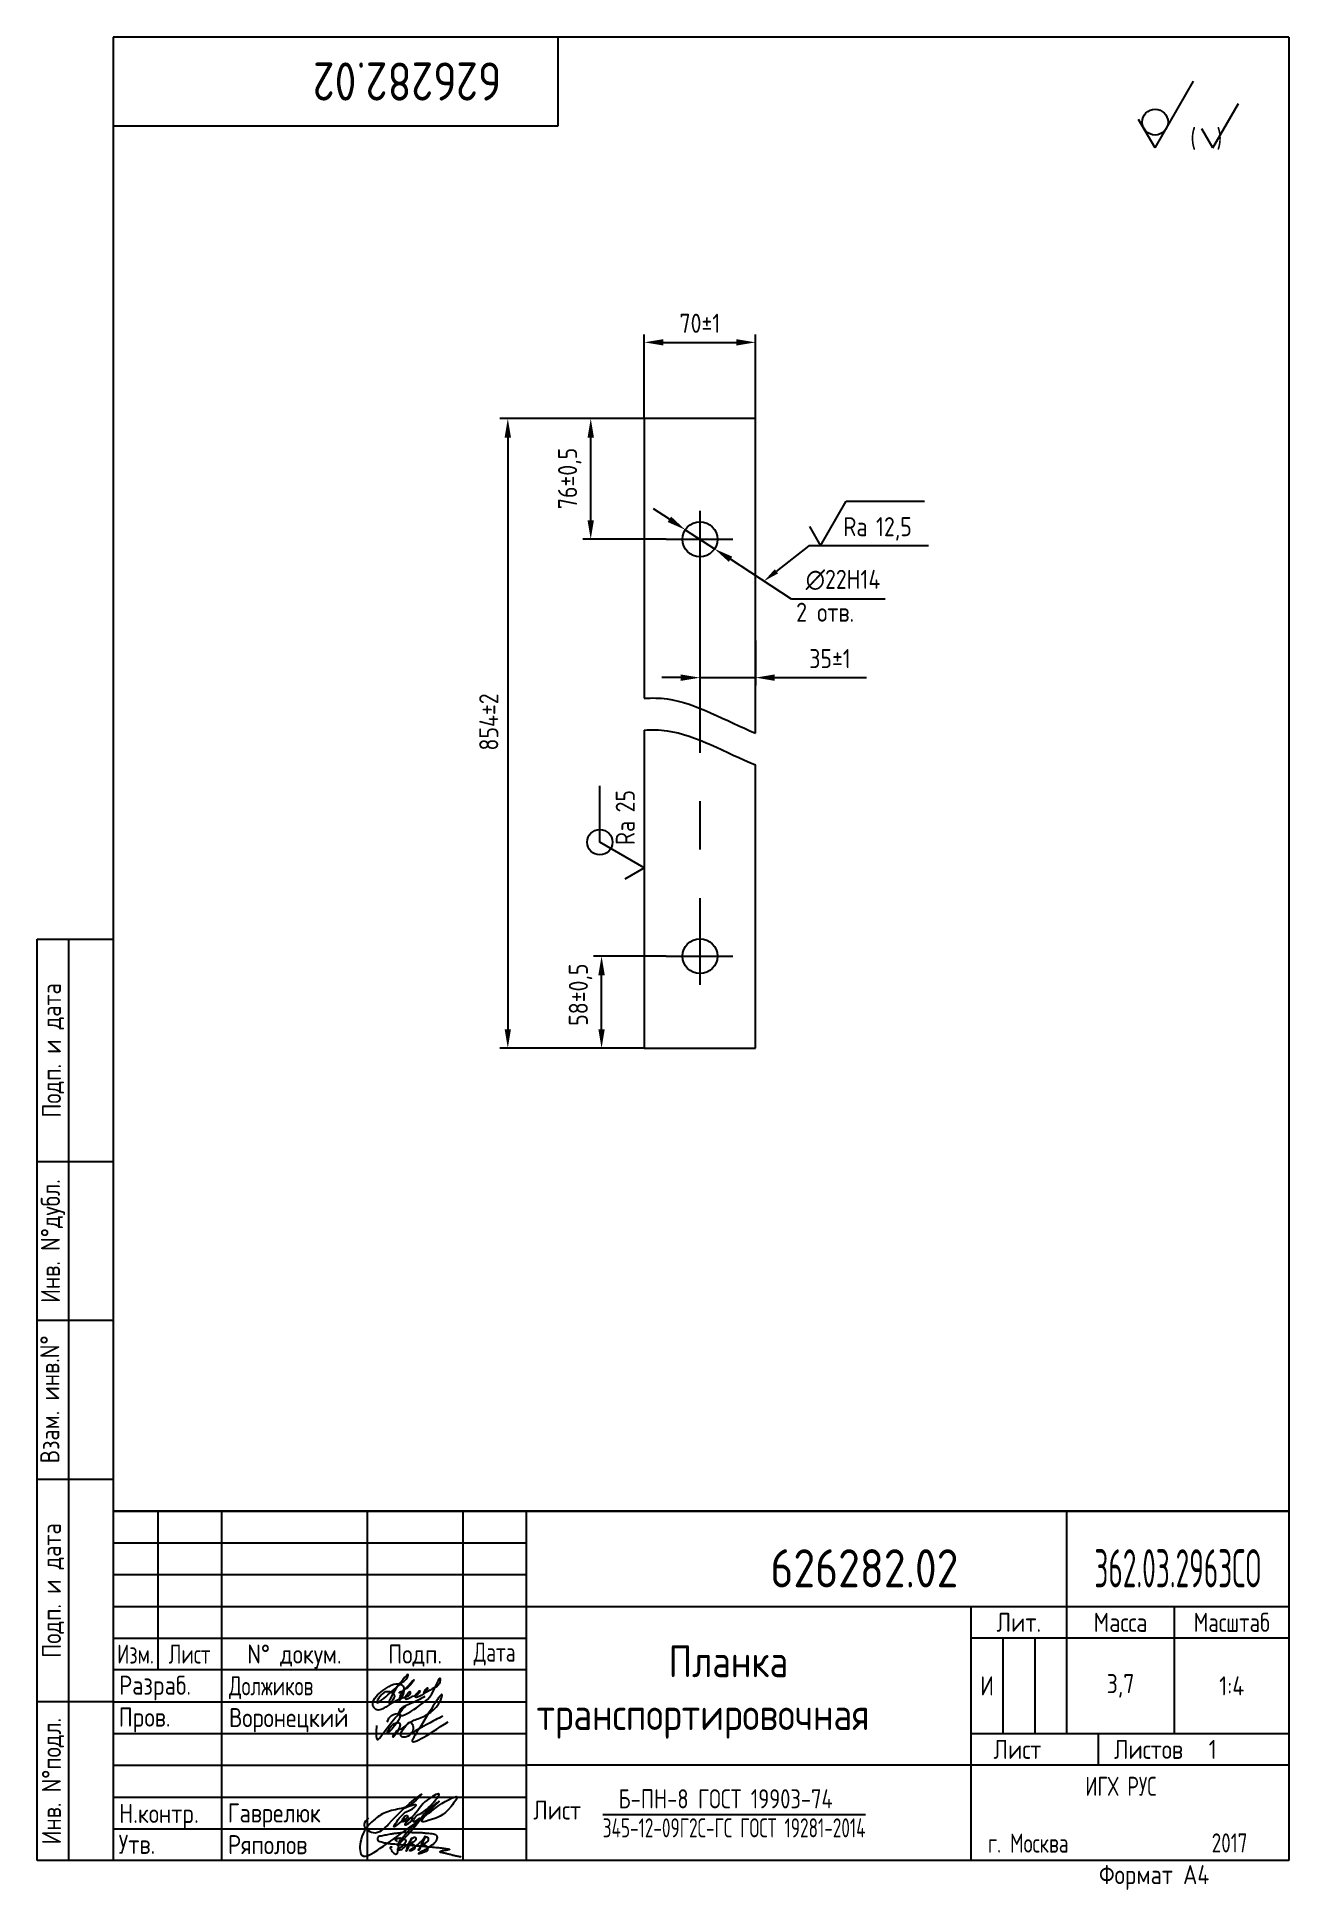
# Paper-space layout 'A3_protect' of a CAD drawing. Header units: millimetres. Extents: x 447 to 644, y 0 to 291.
# The model-space entities are those that its viewports show. They can reach past a viewport. Long polylines and large blocks are cut down to what shows.
import ezdxf
from ezdxf.enums import TextEntityAlignment as Align

# ---------------------------------------------------------------- set-up
doc = ezdxf.new("R2010")
doc.units = ezdxf.units.MM
doc.header["$LTSCALE"] = 0.3
doc.linetypes.add('CENTER', pattern=[50.8, 31.75, -6.35, 6.35, -6.35])
for name, color, linetype in [('Bord', 1, 'Continuous'), ('Cen', 5, 'CENTER'), ('Cont', 6, 'Continuous'), ('Dim', 7, 'Continuous'), ('Text', 3, 'Continuous'), ('Textb', 6, 'Continuous'), ('Vporti', 7, 'Continuous')]:
    doc.layers.add(name, color=color, linetype=linetype)
doc.layers.get('Vporti').freeze()
doc.styles.add('Style1', font='romans.shx', dxfattribs={"width": 0.8})
doc.dimstyles.new('Lin_5$0', dxfattribs={"dimscale": 5, "dimtxt": 3, "dimasz": 3, "dimexe": 1.25, "dimexo": 0, "dimgap": 1.5, "dimtad": 1, "dimtoh": 1, "dimtxsty": 'Style1', "dimcen": 2.5, "dimclrt": 3, "dimadec": 0, "dimazin": 0, "dimtfac": 1, "dimtmove": 0, "dimatfit": 3, "dimldrblk": 'DOT', "dimfxl": 1, "dimarcsym": 0})
doc.dimstyles.new('Lin_5$3', dxfattribs={"dimscale": 5, "dimtxt": 3, "dimasz": 3, "dimexe": 1.25, "dimexo": 0, "dimgap": 1.5, "dimtad": 1, "dimtoh": 1, "dimtxsty": 'Style1', "dimcen": 2.5, "dimclrt": 3, "dimadec": 0, "dimazin": 0, "dimtfac": 1, "dimtmove": 0, "dimatfit": 3, "dimldrblk": 'DOT', "dimfxl": 1, "dimarcsym": 0})

# ---------------------------------------------------------------- blocks, each defined once
blk = doc.blocks.new('A4')
at = {"layer": 'Bord'}
for p, q in [((20, 55), (85, 55)), ((20, 50), (85, 50)), ((20, 45), (85, 45)), ((160, 40), (160, 25)), ((165, 40), (165, 25)), ((20, 30), (85, 30)), ((20, 25), (85, 25)), ((20, 20), (85, 20)), ((20, 15), (85, 15)), ((20, 10), (85, 10))]:
    blk.add_line(p, q, dxfattribs=at)
at = {"layer": 'Cont'}
for p, q in [((205, 292), (20, 292)), ((20, 292), (20, 5)), ((90, 278), (90, 292)), ((205, 292), (205, 5)), ((20, 278), (90, 278)), ((8, 5), (8, 150)), ((8, 150), (20, 150)), ((13, 5), (13, 150)), ((8, 115), (20, 115)), ((20, 90), (8, 90)), ((20, 65), (8, 65)), ((205, 60), (20, 60)), ((20, 60), (205, 60)), ((27, 60), (27, 35)), ((37, 60), (37, 5)), ((60, 5), (60, 60)), ((75, 60), (75, 5)), ((85, 5), (85, 60)), ((170, 60), (170, 25)), ((85, 45), (205, 45)), ((155, 5), (155, 45)), ((187, 25), (187, 45)), ((20, 40), (85, 40)), ((205, 40), (155, 40)), ((85, 35), (20, 35)), ((20, 30), (8, 30)), ((155, 25), (205, 25)), ((175, 25), (175, 20)), ((205, 20), (85, 20)), ((20, 5), (8, 5)), ((205, 5), (20, 5))]:
    blk.add_line(p, q, dxfattribs=at)
at = {"layer": 'Text', "style": 'Style1', "width": 0.8}
for s, p in [('Подп. и дата', (10.5, 132.5)), ('Инв. N%%dдубл.', (10.5, 102.5)), ('Взам. инв.N%%d ', (10, 78.38)), ('Подп. и дата', (10.5, 47.5)), ('Инв. N%%dподл.', (10.5, 17.5))]:
    blk.add_text(s, height=3, rotation=90, dxfattribs=at).set_placement(p, align=Align.MIDDLE)
at = {"layer": 'Text', "style": 'Style1'}
for s, width, p in [('Лит.', 0.8, (162.5, 42.5)), ('Масса', 0.8, (178.5, 42.5)), ('Масштаб', 0.75, (196, 42.5)), ('Изм.', 0.7, (23.5, 37.5)), ('Лист', 0.7, (32, 37.5)), ('N%%d докум.', 0.8, (48.5, 37.5)), ('Подп.', 0.8, (67.5, 37.5)), ('Лист', 0.8, (162.27, 22.5)), ('Листов', 0.8, (182.9, 22.5))]:
    blk.add_text(s, height=3, dxfattribs=dict(at, width=width)).set_placement(p, align=Align.MIDDLE_CENTER)
at = {"layer": 'Text', "style": 'Style1', "width": 0.7}
for s, p in [('Дата', (80, 37.5)), ('ИГХ РУС', (178.57, 16.69))]:
    blk.add_text(s, height=3, dxfattribs=at).set_placement(p, align=Align.MIDDLE)
at = {"layer": 'Text', "style": 'Style1'}
for s, width, p in [('Разpаб.', 0.8, (20.92, 31.1)), ('Пpов.', 0.8, (20.84, 26.08)), ('Н.контp.', 0.8, (20.92, 10.92)), ('Утв.', 0.8, (20.84, 6.06)), ('г. Москва', 0.7, (157.64, 6.25)), ('Фоpмат А4', 0.8, (175.11, 1.29))]:
    blk.add_text(s, height=3, dxfattribs=dict(at, width=width)).set_placement(p)
for tag, p, width in [('ФИО', (39, 31), 0.8), ('ФИО', (39, 26), 0.8), ('ГОСТ_СОРТАМЕНТА', (98.19, 14), 0.8), ('ФИО', (39, 11), 0.8), ('ФИО', (39, 6), 0.8), ('2017', (192.85, 6.29), 0.7)]:
    blk.add_attdef(tag, p, '', height=3, dxfattribs=dict(at, width=width))
at = {"layer": 'Text', "style": 'Style1', "width": 0.8}
for tag, p in [('И', (157.49, 32.5)), ('700', (178.5, 32.5)), ('1:20', (196, 32.5))]:
    blk.add_attdef(tag, text='', height=3, dxfattribs=at).set_placement(p, align=Align.MIDDLE)
blk.add_attdef('Сборочный_чертеж', text='', height=3, dxfattribs=at).set_placement((120, 21.3), align=Align.CENTER)
for tag, p in [('1', (171.12, 22.5)), ('2', (193, 22.5))]:
    blk.add_attdef(tag, text='', height=3, dxfattribs=at).set_placement(p, align=Align.MIDDLE_CENTER)
blk.add_attdef('ЛИСТ', text='', height=3, dxfattribs=at).set_placement((85.99, 12.5), align=Align.MIDDLE_LEFT)
at = {"layer": 'Text', "style": 'Style1', "width": 0.7}
blk.add_attdef('%%OГОСТ_ТЕХ._ТРЕБОВАНИЙ', text='', height=3, dxfattribs=at).set_placement((98.19, 8), align=Align.BOTTOM_LEFT)
at = {"layer": 'Textb', "style": 'Style1', "width": 0.8}
blk.add_attdef('1234567', (81, 290), '', height=6, rotation=180, dxfattribs=at)
blk.add_attdef('1234567', (123.4, 48), '', height=6, dxfattribs=at)
for tag, height, p in [('123ХЯ', 6, (183.62, 48)), ('НАИМЕНОВАНИЕ', 5, (120, 30))]:
    blk.add_attdef(tag, text='', height=height, dxfattribs=at).set_placement(p, align=Align.CENTER)
blk = doc.blocks.new('sherISO_12')
at = {"layer": 'Cont'}
for q in [(-15, -6.96), (-23.66, -12.96)]:
    blk.add_line((-21.06, -17.46), q, dxfattribs=at)
blk.add_circle((-21.06, -13.39), 2.03, dxfattribs=at)
at = {"layer": 'Text'}
for q in [(-7.92, -10.46), (-13.69, -14.46)]:
    blk.add_line((-11.96, -17.46), q, dxfattribs=at)
at = {"layer": 'Text', "style": 'Style1', "width": 0.8}
blk.add_text('(  )', height=3, dxfattribs=at).set_placement((-15.53, -17.46))
blk = doc.blocks.new('*D50')
at = {"layer": 'Defpoints', "color": 0, "transparency": 16777216}
for p in [(4920.5, 2789.2), (4834.6, 2392.8), (4920.5, 2392.8)]:
    blk.add_point(p, dxfattribs=at)
at = {"layer": 'Dim', "color": 0, "linetype": 'ByBlock', "lineweight": -2, "transparency": 16777216}
for p, q in [((4920.5, 2789.2), (4829.6, 2789.2)), ((4834.6, 2777.2), (4834.6, 2404.8)), ((4920.5, 2392.8), (4829.6, 2392.8))]:
    blk.add_line(p, q, dxfattribs=at)
at = {"layer": 'Dim', "color": 0, "transparency": 16777216}
for points in [[(4832.6, 2777.2), (4836.6, 2777.2), (4834.6, 2789.2)], [(4832.6, 2404.8), (4836.6, 2404.8), (4834.6, 2392.8)]]:
    blk.add_solid(points, dxfattribs=at)
at = {"layer": 'Dim', "color": 3, "transparency": 16777216, "insert": (4822.6, 2598.2), "char_height": 12, "attachment_point": 5, "rotation": 90, "style": 'Style1'}
blk.add_mtext('854±2', dxfattribs=at)
blk = doc.blocks.new('_Dot')
at = {"color": 0, "linetype": 'ByBlock', "lineweight": -2}
blk.add_line((-0.5, 0), (-1, 0), dxfattribs=at)
at = {"color": 0, "linetype": 'ByBlock', "const_width": 0.5}
blk.add_lwpolyline([(-0.25, 0, 1), (0.25, 0, 1)], format="xyb", close=True, dxfattribs=at)
blk = doc.blocks.new('*D51')
at = {"layer": 'Defpoints', "color": 0, "transparency": 16777216}
for p in [(4990.5, 2837.2), (4920.5, 2789.2), (4990.5, 2789.2)]:
    blk.add_point(p, dxfattribs=at)
at = {"layer": 'Dim', "color": 0, "linetype": 'ByBlock', "lineweight": -2, "transparency": 16777216}
for p, q in [((4920.5, 2789.2), (4920.5, 2842.2)), ((4932.5, 2837.2), (4978.5, 2837.2)), ((4990.5, 2789.2), (4990.5, 2842.2))]:
    blk.add_line(p, q, dxfattribs=at)
at = {"layer": 'Dim', "color": 0, "transparency": 16777216}
for points in [[(4932.5, 2839.2), (4932.5, 2835.2), (4920.5, 2837.2)], [(4978.5, 2839.2), (4978.5, 2835.2), (4990.5, 2837.2)]]:
    blk.add_solid(points, dxfattribs=at)
at = {"layer": 'Dim', "color": 3, "transparency": 16777216, "insert": (4955.5, 2849.2), "char_height": 12, "attachment_point": 5, "style": 'Style1'}
blk.add_mtext('70±1', dxfattribs=at)
blk = doc.blocks.new('*D52')
at = {"layer": 'Defpoints', "color": 0, "transparency": 16777216}
for p in [(4955.5, 2649.5), (4990.5, 2649.5), (4990.5, 2626.1)]:
    blk.add_point(p, dxfattribs=at)
at = {"layer": 'Dim', "color": 0, "linetype": 'ByBlock', "lineweight": -2, "transparency": 16777216}
for p, q in [((4955.5, 2649.5), (4955.5, 2621.1)), ((4990.5, 2649.5), (4990.5, 2621.1)), ((4943.5, 2626.1), (4931.5, 2626.1)), ((4955.5, 2626.1), (4990.5, 2626.1)), ((5002.5, 2626.1), (5060.4, 2626.1))]:
    blk.add_line(p, q, dxfattribs=at)
at = {"layer": 'Dim', "color": 0, "transparency": 16777216}
for points in [[(4943.5, 2628.1), (4943.5, 2624.1), (4955.5, 2626.1)], [(5002.5, 2628.1), (5002.5, 2624.1), (4990.5, 2626.1)]]:
    blk.add_solid(points, dxfattribs=at)
at = {"layer": 'Dim', "color": 3, "transparency": 16777216, "insert": (5037.4, 2638.1), "char_height": 12, "attachment_point": 5, "style": 'Style1'}
blk.add_mtext('35±1', dxfattribs=at)
blk = doc.blocks.new('*D53')
at = {"layer": 'Defpoints', "color": 0, "transparency": 16777216}
for p in [(4946.3, 2719.2), (4964.7, 2707.2)]:
    blk.add_point(p, dxfattribs=at)
at = {"layer": 'Dim', "color": 0, "linetype": 'ByBlock', "lineweight": -2, "transparency": 16777216}
for p, q in [((4936.3, 2725.8), (4926.2, 2732.4)), ((4946.3, 2719.2), (4964.7, 2707.2)), ((5013.1, 2675.6), (4974.8, 2700.6)), ((5072.1, 2675.6), (5013.1, 2675.6))]:
    blk.add_line(p, q, dxfattribs=at)
at = {"layer": 'Dim', "color": 0, "transparency": 16777216}
for points in [[(4937.4, 2727.5), (4935.2, 2724.1), (4946.3, 2719.2)], [(4975.9, 2702.3), (4973.7, 2699), (4964.7, 2707.2)]]:
    blk.add_solid(points, dxfattribs=at)
at = {"layer": 'Dim', "color": 3, "transparency": 16777216, "insert": (5045.6, 2687.6), "char_height": 12, "attachment_point": 5, "style": 'Style1'}
blk.add_mtext('∅22H14', dxfattribs=at)
blk = doc.blocks.new('sherISO_01')
at = {"layer": 'Text'}
blk.add_line((4.04, 7), (16.36, 7), dxfattribs=at)
blk.add_lwpolyline([(-1.73, 3), (0, 0), (4.04, 7)], dxfattribs=at)
at = {"layer": 'Text', "style": 'Style1', "width": 0.8}
blk.add_text('Ra', height=3, dxfattribs=at).set_placement((3.58, 1.5))
blk.add_attdef('12,5', (8.73, 1.5), '', height=3, dxfattribs=at)
blk = doc.blocks.new('*S56')
at = {"layer": 'Dim'}
for p, q in [((5022.6, 2730.1), (5002.3, 2714)), ((5098, 2730.1), (5022.6, 2730.1))]:
    blk.add_line(p, q, dxfattribs=at)
at = {"layer": 'Dim', "linetype": 'Continuous'}
blk.add_trace([(5001.2, 2715.3), (5003.3, 2712.7), (4994.4, 2707.8)], dxfattribs=at)
blk = doc.blocks.new('*D54')
at = {"layer": 'Defpoints', "color": 0, "transparency": 16777216}
for p in [(4886.8, 2789.2), (4920.5, 2789.2), (4934.3, 2713.2)]:
    blk.add_point(p, dxfattribs=at)
at = {"layer": 'Dim', "color": 0, "linetype": 'ByBlock', "lineweight": -2, "transparency": 16777216}
for p, q in [((4920.5, 2789.2), (4881.8, 2789.2)), ((4886.8, 2725.2), (4886.8, 2777.2)), ((4934.3, 2713.2), (4881.8, 2713.2))]:
    blk.add_line(p, q, dxfattribs=at)
at = {"layer": 'Dim', "color": 0, "transparency": 16777216}
for points in [[(4884.8, 2777.2), (4888.8, 2777.2), (4886.8, 2789.2)], [(4884.8, 2725.2), (4888.8, 2725.2), (4886.8, 2713.2)]]:
    blk.add_solid(points, dxfattribs=at)
at = {"layer": 'Dim', "color": 3, "transparency": 16777216, "insert": (4873.6, 2751.5), "char_height": 12, "attachment_point": 5, "rotation": 90, "style": 'Style1'}
blk.add_mtext('76±0,5', dxfattribs=at)
blk = doc.blocks.new('*D55')
at = {"layer": 'Defpoints', "color": 0, "transparency": 16777216}
for p in [(4893.6, 2450.8), (4934.3, 2450.8), (4920.5, 2392.8)]:
    blk.add_point(p, dxfattribs=at)
at = {"layer": 'Dim', "color": 0, "linetype": 'ByBlock', "lineweight": -2, "transparency": 16777216}
for p, q in [((4934.3, 2450.8), (4888.6, 2450.8)), ((4893.6, 2404.8), (4893.6, 2438.8)), ((4920.5, 2392.8), (4888.6, 2392.8))]:
    blk.add_line(p, q, dxfattribs=at)
at = {"layer": 'Dim', "color": 0, "transparency": 16777216}
for points in [[(4891.6, 2438.8), (4895.6, 2438.8), (4893.6, 2450.8)], [(4891.6, 2404.8), (4895.6, 2404.8), (4893.6, 2392.8)]]:
    blk.add_solid(points, dxfattribs=at)
at = {"layer": 'Dim', "color": 3, "transparency": 16777216, "insert": (4880.4, 2426.5), "char_height": 12, "attachment_point": 5, "rotation": 90, "style": 'Style1'}
blk.add_mtext('58±0,5', dxfattribs=at)
blk = doc.blocks.new('A$C6CF913E7')
at = {"layer": 'Text'}
blk.add_circle((0, 0), 2, dxfattribs=at)
blk = doc.blocks.new('sherISO_07')
at = {"layer": 'Text'}
blk.add_line((4.04, 7), (12.93, 7), dxfattribs=at)
blk.add_lwpolyline([(-1.73, 3), (0, 0), (4.04, 7)], dxfattribs=at)
blk.add_blockref('A$C6CF913E7', (4.04, 7))
at = {"layer": 'Text', "style": 'Style1', "width": 0.8}
blk.add_text('Ra', height=3, dxfattribs=at).set_placement((3.58, 1.5))
blk.add_attdef('25', (8.73, 1.5), '', height=3, dxfattribs=at)

msp = doc.modelspace()

# ---------------------------------------------------------------- linework, layer by layer
at = {"layer": 'Bord'}
for points in [[(4920.53, 2613.11), (4925.325, 2613.471), (4948.793, 2612.955), (4971.666, 2598.885), (4990.53, 2591.182)], [(4920.53, 2593.084), (4925.325, 2593.446), (4948.793, 2592.929), (4971.666, 2578.859), (4990.53, 2571.156)]]:
    msp.add_open_spline(points, degree=3, knots=[75.38265053, 75.38265053, 75.38265053, 75.38265053, 90.65445958, 150.44580328, 150.44580328, 150.44580328, 150.44580328], dxfattribs=at)
at = {"layer": 'Cen'}
for p, q in [((4955.53, 2731.212), (4955.53, 2432.762)), ((4934.346, 2713.212), (4976.169, 2713.212)), ((4934.346, 2450.762), (4976.169, 2450.762))]:
    msp.add_line(p, q, dxfattribs=at)
at = {"layer": 'Cont'}
for p, q in [((4990.53, 2789.212), (4920.53, 2789.212)), ((4920.53, 2789.212), (4920.53, 2613.11)), ((4990.53, 2591.182), (4990.53, 2789.212)), ((4920.53, 2593.084), (4920.53, 2392.762)), ((4990.53, 2392.762), (4990.53, 2571.156)), ((4920.53, 2392.762), (4990.53, 2392.762))]:
    msp.add_line(p, q, dxfattribs=at)
for centre in [(4955.53, 2713.212), (4955.53, 2450.762)]:
    msp.add_circle(centre, 11, dxfattribs=at)

# ---------------------------------------------------------------- block references
at = {"xscale": 4, "yscale": 4, "zscale": 4, "rotation": 90.00000000000449}
msp.add_blockref('sherISO_07', (4920.53, 2506.344), dxfattribs=at).add_auto_attribs({'25': '25'})
at = {"layer": 'Cont', "xscale": 4, "yscale": 4, "zscale": 4}
msp.add_blockref('sherISO_01', (5031.434, 2709.167), dxfattribs=at).add_auto_attribs({'12,5': '12,5'})
at = {"layer": 'Dim'}
msp.add_blockref('*S56', (1.445, -20.944), dxfattribs=at)

# ---------------------------------------------------------------- texts
at = {"layer": 'Text', "style": 'Style1', "width": 0.8}
msp.add_text('2 отв.', height=12, dxfattribs=at).set_placement((5016.11, 2661.309))

# ---------------------------------------------------------------- dimensions: what is measured, and where the dimension line sits
at = {"layer": 'Dim'}
dim = msp.add_linear_dim(base=(4990.53, 2837.212), p1=(4920.53, 2789.212), p2=(4990.53, 2789.212), text='<>±1', dimstyle='Lin_5$0', override={"dimscale": 4, "dimpost": '', "dimarcsym": 1}, dxfattribs=at)
dim.commit()
dim.dimension.update_dxf_attribs({"geometry": '*D51', "text_midpoint": (4955.53, 2849.212)})
for base, p1, p2, text, picture, middle in [((4834.632, 2392.762), (4920.53, 2789.212), (4920.53, 2392.762), '854±2', '*D50', (4834.632, 2598.245)), ((4886.783, 2789.212), (4934.346, 2713.212), (4920.53, 2789.212), '<>±0,5', '*D54', (4886.783, 2751.464)), ((4893.559, 2450.762), (4920.53, 2392.762), (4934.346, 2450.762), '<>±0,5', '*D55', (4893.559, 2426.476))]:
    dim = msp.add_linear_dim(base=base, p1=p1, p2=p2, angle=90, text=text, dimstyle='Lin_5$0', override={"dimscale": 4, "dimarcsym": 1}, dxfattribs=at)
    dim.commit()
    dim.dimension.update_dxf_attribs({"geometry": picture, "text_midpoint": middle, "dimtype": 160})
dim = msp.add_diameter_dim_2p(p1=(4946.32, 2719.227), p2=(4964.739, 2707.197), text='<>H14', dimstyle='Lin_5$3', override={"dimscale": 4, "dimpost": '', "dimarcsym": 1}, dxfattribs=at)
dim.commit()
dim.dimension.update_dxf_attribs({"geometry": '*D53', "text_midpoint": (5045.597, 2675.623), "dimtype": 163})
dim = msp.add_linear_dim(base=(4990.53, 2626.055), p1=(4955.53, 2649.459), p2=(4990.53, 2649.459), text='<>±1', dimstyle='Lin_5$0', override={"dimscale": 4, "dimarcsym": 1}, dxfattribs=at)
dim.commit()
dim.dimension.update_dxf_attribs({"geometry": '*D52', "text_midpoint": (5037.444, 2626.055), "dimtype": 160})

psp = doc.layouts.new('A3_protect')

# ---------------------------------------------------------------- linework, layer by layer
at = {"layer": 'Cont'}
psp.add_line((643.64, 291.18), (643.64, 4.18), dxfattribs=at)
at = {"layer": 'Text'}
for points, knots in [([(507.67, 29.99), (506.91, 29.57), (505.6, 28.85), (503.72, 28.26), (503.4, 26.33), (508.33, 29.43), (508.66, 30.04), (510.07, 33.07), (510.04, 31.63), (509.16, 31.51), (506.97, 30.03), (508.28, 31.79), (507.75, 30.27), (505.22, 29.16), (507.11, 31.34), (506.57, 30.13), (505.84, 30.16), (503.97, 28.92), (505.31, 31.19), (505.43, 30.09), (503.53, 29.65), (502.25, 28.82), (500.11, 27.46), (499.06, 29.2), (500.57, 30.62), (501.97, 31.58), (503.25, 32.22), (504.21, 31.8), (504.63, 30.81), (503.32, 28.5), (504.02, 30.78), (504.63, 31.24), (506.27, 33.05), (505.28, 31.6), (504.55, 31.06), (503.75, 30.66), (503.5, 30.54)], [0, 0, 0, 0, 2.703743, 4.672825, 5.02799, 7.955933, 13.437489, 13.883188, 14.189441, 16.413959, 17.478513, 18.47964, 18.959294, 20.910841, 22.003091, 22.470554, 23.533771, 24.710748, 26.01626, 26.201331, 27.488187, 30.382065, 32.258784, 33.069724, 35.439902, 37.010787, 38.612861, 39.32109, 39.818865, 41.83144, 42.782113, 44.494961, 45.867914, 46.467245, 48.290622, 49.101188, 49.101188, 49.101188, 49.101188]), ([(502.02, 29.21), (502.44, 30.13), (502.98, 31.31), (505.25, 33.87), (504.8, 32.71), (503.29, 31.68), (499.09, 27.57), (500.74, 30.31), (501.72, 31), (503.28, 30.31), (502.64, 29.5), (502.12, 28.81), (501.96, 29.08), (502, 29.16), (502.02, 29.21)], [0, 0, 0, 0, 4.062617, 5.226919, 5.800291, 6.663227, 11.774431, 12.938639, 14.11351, 15.354081, 16.396133, 16.918576, 17.03251, 17.182794, 17.182794, 17.182794, 17.182794]), ([(501.75, 26.02), (501.91, 26.4), (502.23, 27.15), (504.73, 27.7), (502.93, 25.25), (501.41, 23.92), (502.46, 25.92), (504.6, 25.99), (502.13, 22.69), (503.19, 24.9), (504.36, 24.8), (505.33, 26.3), (506.17, 24.92), (505.34, 23.58), (503.3, 23.58), (504.88, 25.98), (507.29, 26.65), (509.66, 27.94), (511.15, 32.37), (507.37, 25.84), (504.71, 21.7), (508.17, 23.96), (511.32, 26.02)], [0, 0, 0, 0, 1.213353, 2.399709, 5.497648, 5.861317, 7.611627, 8.43806, 10.837371, 11.583123, 13.461301, 14.534506, 15.162086, 17.217848, 17.944717, 20.123775, 21.948027, 26.460707, 27.144718, 34.52243, 35.159468, 41.304292, 41.304292, 41.304292, 41.304292]), ([(500.07, 25.46), (500.02, 25.01), (499.96, 24.35), (500.11, 22.81), (501.45, 24.71), (502.58, 26.13), (503.96, 27.75), (504.77, 28.69)], [0, 0, 0, 0, 1.523947, 2.237958, 3.351836, 5.856423, 9.374056, 9.374056, 9.374056, 9.374056]), ([(510.49, 26.91), (509.72, 26.52), (508.01, 25.65), (506.34, 24.69), (505.42, 24.16)], [0, 0, 0, 0, 2.587978, 5.77327, 5.77327, 5.77327, 5.77327]), ([(498.81, 10.83), (498.47, 10.52), (497.59, 9.71), (499.98, 7.85), (503.11, 11.11), (504.6, 12.73), (507.49, 14.94), (505.59, 12.87), (504.18, 12.34), (501.49, 11.96), (499.18, 10.3), (497.45, 8.25), (497.3, 3.73), (503.46, 8.11), (507.21, 10.71), (510.49, 13.42), (513.17, 14.54), (510.84, 11.21), (509.55, 10.9), (506.24, 9.84), (508.51, 12.27), (510.58, 13.98), (507.89, 12.18), (506.78, 10.08), (502, 4.95), (504.6, 8.43), (507.72, 11.66), (505.58, 9.85), (506.14, 11.18), (507.3, 11.71), (508.48, 12.57), (510.74, 15.41), (507.12, 13.3), (506.82, 12), (503.78, 9.4), (505.4, 10.09), (506, 11.32), (504.94, 10.53), (503.64, 10.01), (504.7, 11.65), (505.05, 10.94), (503.98, 10.48), (502.18, 8.72), (503.67, 10.96), (504.58, 11.92), (505.74, 12.24), (506.69, 13.27), (505.44, 12.79), (504.4, 12.39)], [0, 0, 0, 0, 1.17994, 3.087717, 5.863103, 12.338328, 12.854096, 14.088578, 16.834551, 19.302558, 21.570562, 25.210018, 27.650956, 31.348291, 40.129863, 44.562748, 45.223917, 46.979401, 51.214655, 52.099288, 55.323111, 56.227801, 58.471865, 60.028126, 65.752911, 68.466223, 71.038525, 71.934922, 72.780229, 73.495807, 76.028152, 77.999346, 80.11892, 83.1954, 85.334448, 86.270878, 87.060466, 88.110212, 88.803314, 89.989889, 90.197567, 90.706974, 92.884587, 94.19917, 96.055742, 97.375783, 97.753899, 99.636325, 99.636325, 99.636325, 99.636325]), ([(503.38, 7.16), (503.34, 7.18), (503.25, 7.21), (503.15, 7.29), (503.07, 7.37), (503, 7.48), (503.08, 7.57), (503.2, 7.63), (503.37, 7.68), (503.57, 7.72), (503.81, 7.75), (504.03, 7.72), (504.26, 7.67), (504.46, 7.58), (504.66, 7.43), (504.67, 7.21), (504.59, 7.06), (504.49, 6.9), (504.38, 6.74), (504.24, 6.57), (504.11, 6.42), (503.96, 6.32), (503.84, 6.22), (503.71, 6.15), (503.56, 6.1), (503.45, 6.04), (503.37, 6.01), (503.33, 5.94), (503.4, 5.89), (503.48, 5.88), (503.61, 5.87), (503.76, 5.87), (503.93, 5.92), (504.13, 5.99), (504.31, 6.13), (504.47, 6.31), (504.65, 6.44), (504.8, 6.61), (504.95, 6.72), (505.05, 6.83), (505.14, 6.93), (505.28, 7.08), (505.4, 7.32), (505.5, 7.48), (505.56, 7.76), (505.44, 7.45), (505.41, 7.24), (505.25, 6.89), (505.17, 6.61), (505.07, 6.37), (504.96, 6.1), (504.88, 5.91), (504.67, 5.57), (504.83, 5.96), (504.92, 6.24), (505.09, 6.53), (505.22, 6.8), (505.29, 6.99), (505.4, 7.19), (505.53, 7.37), (505.61, 7.54), (505.73, 7.68), (505.87, 7.83), (506.06, 7.89), (506.23, 7.82), (506.29, 7.67), (506.24, 7.49), (506.11, 7.31), (505.91, 7.16), (505.76, 7.02), (505.61, 6.96), (505.52, 6.92), (505.34, 6.88), (505.56, 6.86), (505.69, 6.8), (505.86, 6.72), (505.96, 6.59), (506.06, 6.47), (506.1, 6.33), (506.1, 6.16), (506.01, 5.99), (505.84, 5.85), (505.62, 5.74), (505.44, 5.66), (505.23, 5.72), (505.34, 5.9), (505.49, 5.96), (505.66, 6.07), (505.82, 6.16), (505.95, 6.25), (506.07, 6.33), (506.16, 6.41), (506.26, 6.48), (506.36, 6.57), (506.49, 6.67), (506.67, 6.81), (506.86, 6.98), (507.04, 7.17), (507.19, 7.29), (507.33, 7.4), (507.41, 7.54), (507.53, 7.64), (507.63, 7.77), (507.69, 7.88), (507.7, 8.07), (507.55, 7.88), (507.49, 7.73), (507.4, 7.48), (507.31, 7.25), (507.21, 7.02), (507.14, 6.78), (507.04, 6.58), (506.94, 6.35), (506.88, 6.13), (506.82, 5.94), (506.77, 5.83), (506.6, 5.78), (506.83, 6.13), (506.96, 6.33), (507.14, 6.66), (507.26, 6.88), (507.39, 7.11), (507.55, 7.4), (507.68, 7.69), (507.82, 7.86), (508, 7.97), (508.16, 7.8), (508.21, 7.61), (508.2, 7.42), (508.15, 7.25), (508.04, 7.12), (507.9, 7.01), (507.74, 6.91), (507.58, 6.83), (507.42, 6.79), (507.32, 6.76), (507.1, 6.77), (507.28, 6.74), (507.36, 6.7), (507.48, 6.67), (507.6, 6.63), (507.73, 6.6), (507.83, 6.52), (507.91, 6.42), (508, 6.31), (508.04, 6.19), (508.08, 6.05), (508.09, 5.92), (508.07, 5.78), (507.96, 5.67), (507.81, 5.57), (507.62, 5.52), (507.4, 5.45), (507.18, 5.35), (506.92, 5.28), (506.78, 5.23), (506.63, 5.22), (506.73, 5.37), (506.82, 5.44), (507.03, 5.58), (507.27, 5.68), (507.54, 5.84), (507.76, 5.95), (507.91, 6.03), (508.06, 6.12), (508.2, 6.23), (508.42, 6.37), (508.69, 6.55), (508.96, 6.74), (509.18, 6.91), (509.31, 7.09), (509.44, 7.24), (509.51, 7.4), (509.58, 7.53), (509.63, 7.71), (509.66, 7.92), (509.42, 8.28), (508.89, 8.39), (508.3, 8.43), (507.78, 8.46), (507.27, 8.53), (506.78, 8.55), (506.31, 8.54), (505.88, 8.57), (505.5, 8.57), (505.18, 8.61), (504.86, 8.62), (504.52, 8.61), (504.18, 8.58), (503.82, 8.53), (503.43, 8.47), (503.07, 8.45), (502.74, 8.41), (502.39, 8.31), (501.99, 8.33), (501.59, 8.17), (501.17, 8.15), (500.79, 8.03), (500.46, 7.99), (500.24, 7.85), (500.18, 7.62), (500.23, 7.39), (500.47, 7.18), (500.8, 7.13), (501.21, 6.99), (501.69, 6.94), (502.14, 6.85), (502.56, 6.81), (502.93, 6.81), (503.33, 6.73), (503.89, 6.73), (504.46, 6.62), (505.12, 6.66), (505.74, 6.55), (506.35, 6.51), (506.94, 6.5), (507.53, 6.42), (508.2, 6.35), (508.85, 6.33), (509.37, 6.26), (509.82, 6.22), (510.24, 6.19), (510.62, 6.12), (510.94, 6.08), (511.22, 6.03), (511.39, 6.02), (511.63, 5.93), (511.39, 5.86), (511.22, 5.82), (510.92, 5.77), (510.58, 5.72), (510.31, 5.7), (509.86, 5.54), (510.43, 5.47), (510.75, 5.38), (511.29, 5.26), (511.82, 5.15), (512.38, 4.95), (512.86, 4.88), (513.19, 4.83), (513.32, 4.8), (513.39, 4.79)], [0, 0, 0, 0, 0.153866, 0.270441, 0.388867, 0.510533, 0.592156, 0.71333, 0.90842, 1.11344, 1.349254, 1.61246, 1.782219, 2.047249, 2.291879, 2.451528, 2.651081, 2.806158, 3.017979, 3.227348, 3.462381, 3.633009, 3.75766, 3.920516, 4.080796, 4.214529, 4.291786, 4.349969, 4.397594, 4.50822, 4.594826, 4.799244, 4.954392, 5.128468, 5.437537, 5.632649, 5.842485, 6.094987, 6.293219, 6.410959, 6.551192, 6.687808, 7.022147, 7.294342, 7.425356, 7.52079, 7.946481, 8.313051, 8.59833, 8.833695, 9.090496, 9.427695, 9.601191, 9.883219, 10.093306, 10.673943, 10.798776, 10.974628, 11.287247, 11.486184, 11.648652, 11.848902, 12.027194, 12.25348, 12.40059, 12.537783, 12.716293, 12.91523, 13.208551, 13.438489, 13.549668, 13.67779, 13.77127, 13.930001, 14.029091, 14.272112, 14.434836, 14.547084, 14.739051, 14.830983, 15.061241, 15.268922, 15.500489, 15.788979, 15.879568, 16.024283, 16.221854, 16.418714, 16.593102, 16.783247, 16.91018, 17.018213, 17.135263, 17.278205, 17.430482, 17.620087, 17.979626, 18.191789, 18.388716, 18.565718, 18.714854, 18.857929, 19.039974, 19.171375, 19.283034, 19.400085, 19.618058, 19.882245, 20.150781, 20.377854, 20.649532, 20.89723, 21.042543, 21.40016, 21.557817, 21.667145, 21.752781, 21.926256, 22.412297, 22.813145, 22.961412, 23.171289, 23.607257, 23.940428, 24.110007, 24.291214, 24.48084, 24.697609, 24.904078, 25.034245, 25.218018, 25.407651, 25.573473, 25.787447, 25.930292, 26.051316, 26.18846, 26.285312, 26.406799, 26.52425, 26.630463, 26.793722, 26.898606, 27.029313, 27.171012, 27.314101, 27.419918, 27.580557, 27.709367, 27.829268, 28.024364, 28.266961, 28.41242, 28.705761, 28.989137, 29.187748, 29.233768, 29.332802, 29.529535, 29.667094, 30.039923, 30.332117, 30.61061, 30.769982, 30.856778, 31.109923, 31.313488, 31.656425, 32.066331, 32.296628, 32.49714, 32.710276, 32.891468, 33.014834, 33.177747, 33.444503, 33.618009, 34.409008, 34.914636, 35.419802, 35.95397, 36.458179, 36.88069, 37.388403, 37.738353, 38.034261, 38.353468, 38.693154, 39.037638, 39.391136, 39.787481, 40.203773, 40.488977, 40.784975, 41.26625, 41.668005, 42.070065, 42.499388, 42.869834, 43.079573, 43.213439, 43.554591, 43.717296, 44.153724, 44.506336, 45.019111, 45.587859, 45.90191, 46.270392, 46.703958, 47.093115, 47.952647, 48.44014, 49.079253, 49.808223, 50.268654, 50.851051, 51.604831, 52.298429, 52.776925, 53.1907, 53.661988, 54.042386, 54.348524, 54.616841, 54.853814, 54.983777, 55.126096, 55.333328, 55.613101, 56.008732, 56.315809, 56.59982, 56.87931, 57.399251, 57.889617, 58.432507, 59.066698, 59.660314, 59.862668, 60.07277, 60.07277, 60.07277, 60.07277]), ([(502.52, 6.33), (502.47, 6.32), (502.38, 6.3), (502.27, 6.28), (502.14, 6.18), (502.28, 6.04), (502.35, 5.91), (502.48, 5.73), (502.6, 5.51), (502.78, 5.34), (502.92, 5.24), (503.07, 5.2), (503.23, 5.22), (503.35, 5.34), (503.42, 5.58), (503.46, 5.87), (503.52, 6.19), (503.56, 6.46), (503.59, 6.72), (503.68, 6.98), (503.71, 7.23), (503.75, 7.38), (503.77, 7.43)], [0, 0, 0, 0, 0.15847, 0.269731, 0.363591, 0.555514, 0.688037, 0.848606, 1.204359, 1.433632, 1.58673, 1.729549, 1.880686, 2.057874, 2.19169, 2.63505, 2.928153, 3.184121, 3.441863, 3.696117, 4.025873, 4.178055, 4.178055, 4.178055, 4.178055])]:
    psp.add_open_spline(points, degree=3, knots=knots, dxfattribs=at)

# ---------------------------------------------------------------- block references
ref = psp.add_blockref('A4', (438.64, -0.82))
ref.add_attrib('ФИО', 'Должиков', (476.86, 30.18), dxfattribs={"layer": 'Text', "height": 3, "style": 'Style1', "width": 0.7})
ref.add_attrib('ФИО', 'Воронецкий', (476.85, 25.18), dxfattribs={"layer": 'Text', "height": 3, "style": 'Style1', "width": 0.8})
ref.add_attrib('ФИО', 'Гаврелюк', (476.64, 10.18), dxfattribs={"layer": 'Text', "height": 3, "style": 'Style1', "width": 0.8})
ref.add_attrib('ФИО', 'Ряполов', (476.69, 5.18), dxfattribs={"layer": 'Text', "height": 3, "style": 'Style1', "width": 0.8})
ref.add_attrib('123ХЯ', '362.03.2963СО', dxfattribs={"layer": 'Textb', "height": 6, "style": 'Style1', "width": 0.5}).set_placement((626.14, 47.18), align=Align.CENTER)
ref.add_attrib('1234567', '626282.02', (562.04, 47.18), dxfattribs={"layer": 'Textb', "height": 6, "style": 'Style1', "width": 0.8})
ref.add_attrib('ЛИСТ', 'Лист', dxfattribs={"layer": 'Text', "height": 3, "style": 'Style1', "width": 0.8}).set_placement((524.72, 12.13), align=Align.MIDDLE_LEFT)
ref.add_attrib('ГОСТ_СОРТАМЕНТА', 'Б-ПН-8 ГОСТ 19903-74', (538.13, 12.4), dxfattribs={"layer": 'Text', "height": 3, "style": 'Style1', "width": 0.75})
ref.add_attrib('%%OГОСТ_ТЕХ._ТРЕБОВАНИЙ', '%%o345-12-09Г2С-ГС ГОСТ 19281-2014', dxfattribs={"layer": 'Text', "height": 3, "style": 'Style1', "width": 0.63}).set_placement((535.66, 6.93), align=Align.BOTTOM_LEFT)
ref.add_attrib('И', 'И', dxfattribs={"layer": 'Text', "height": 3, "style": 'Style1', "width": 0.8}).set_placement((596.13, 31.68), align=Align.MIDDLE)
ref.add_attrib('700', '3,7', dxfattribs={"layer": 'Text', "height": 3, "style": 'Style1', "width": 0.8}).set_placement((617.14, 31.68), align=Align.MIDDLE)
ref.add_attrib('1:20', '1:4', dxfattribs={"layer": 'Text', "height": 3, "style": 'Style1', "width": 0.8}).set_placement((634.64, 31.68), align=Align.MIDDLE)
ref.add_attrib('2', '1', dxfattribs={"layer": 'Text', "height": 3, "style": 'Style1', "width": 0.8}).set_placement((631.64, 21.68), align=Align.MIDDLE_CENTER)
ref.add_attrib('200', '2017', (631.49, 5.46), dxfattribs={"layer": 'Text', "height": 3, "style": 'Style1', "width": 0.7})
ref.add_attrib('1234567', '626282.02', (519.64, 287.18), dxfattribs={"layer": 'Textb', "height": 6, "rotation": 180, "style": 'Style1', "width": 0.8})
psp.add_blockref('sherISO_12', (643.64, 291.18))

# ---------------------------------------------------------------- texts
at = {"layer": 'Textb', "style": 'Style1', "width": 0.8}
for s, p in [('Планка ', (546.03, 33.04)), ('транспортировочная', (525.23, 24.72))]:
    psp.add_text(s, height=5, dxfattribs=at).set_placement(p)

# ---------------------------------------------------------------- viewports
at = {"layer": 'Vporti', "view_target_point": (4953.28, 2600.403)}
psp.add_viewport(center=(550.39, 183.93), size=(78.32, 130.415), view_center_point=(0, 0), view_height=521.6619, dxfattribs=at)

doc.saveas('drawing.dxf')
